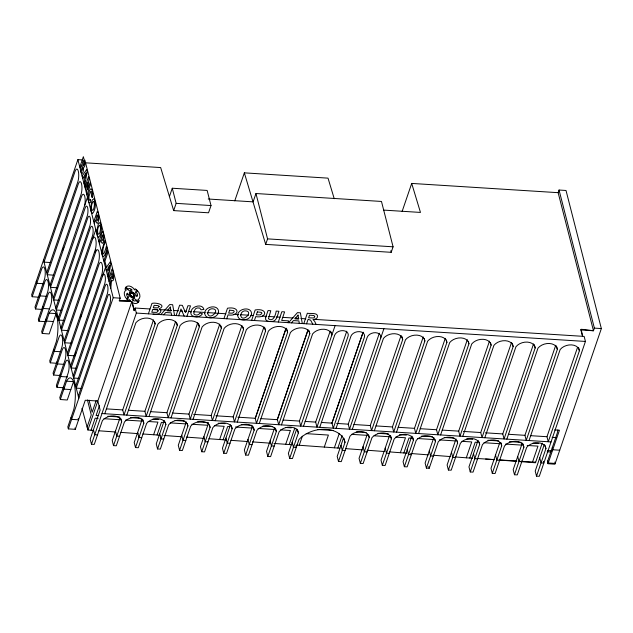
<?xml version="1.0" encoding="UTF-8"?>
<svg xmlns="http://www.w3.org/2000/svg" width="633" height="633" viewBox="0 0 633 633"><rect width="100%" height="100%" fill="white"/><g stroke="black" fill="none" stroke-linecap="round" stroke-linejoin="round"><path stroke-width="0.95" d="M110.189 285.91L110.854 279.62L110.522 277.056L109.034 281.4M110.807 288.308L111.503 280.292C115.206 283.916 113.133 269.468 112.088 268.993L108.528 279.398M86.412 192.962L87.71 182.185L85.392 188.966M84.64 186.023L87.18 171.654L86.642 169.541L82.092 176.077M108.251 278.33L110.799 263.961L110.253 261.84L105.711 268.384M84.086 183.847L84.672 180.619L83.659 176.654L82.638 178.205M107.697 276.154L108.283 272.926L107.27 268.962L106.249 270.505M87.496 197.195L53.18 297.921M84.862 160.078L120.191 298.167L119.281 300.81L128.966 300.754L129.393 299.583A6.457 4.463 50.2 0 0 138.231 302.305L139.228 300.509L137.899 299.591A6.457 4.463 50.2 0 0 137.345 290.555L135.114 288.767L134.687 289.938A6.457 4.463 50.2 0 0 125.848 287.216L124.97 289.123L126.299 290.041A6.457 4.463 50.2 0 0 126.861 299.077L128.966 300.754L130.509 300.849M82.25 159.912L77.891 159.635L31.65 294.78L32.188 296.735L39.135 297.241M32.188 296.735L41.675 269.009A7.691 2.287 -86.4 0 1 44.832 269.017A7.691 2.287 -86.4 0 1 44.381 279.596L34.997 307.013L35.535 308.975L42.482 309.474M79.798 167.096L83.358 156.691C83.952 159.508 86.618 166.344 83.334 167.99C84.134 170.791 81.625 177.446 80.66 170.467M46.731 272.72L77.851 181.75A7.691 2.287 -86.4 0 0 78.31 171.171A7.691 2.287 -86.4 0 0 75.145 171.171L44.025 262.133L78.832 398.212M35.535 308.975L44.896 281.614A7.691 2.287 -86.4 0 1 48.061 281.614A7.691 2.287 -86.4 0 1 47.602 292.193L38.344 319.254L38.882 321.208L44.967 321.651M49.952 285.317L81.079 194.355A7.691 2.287 -86.4 0 0 81.53 183.768A7.691 2.287 -86.4 0 0 78.373 183.768L47.246 274.738L53.346 275.126M62.794 250.114L63.751 247.329M38.882 321.208L48.116 294.21A7.691 2.287 -86.4 0 1 51.281 294.21A7.691 2.287 -86.4 0 1 50.822 304.797L41.691 331.494L42.229 333.449L49.184 333.947L56.139 313.596L49.168 313.153L42.229 333.449M84.917 187.107L88.478 176.702L88.976 178.648L87.631 189.655L90.013 182.708L90.487 184.567L86.927 194.964M55.759 308.002L87.243 215.972A5.855 1.741 -86.4 0 0 87.655 207.711A5.855 1.741 -86.4 0 0 85.178 207.909L53.694 299.931L58.924 300.264M58.331 318.075L89.823 226.052A5.855 1.741 -86.4 0 0 90.234 217.792A5.855 1.741 -86.4 0 0 87.758 217.989L56.274 310.012L61.504 310.344M93.763 221.7L97.324 211.295C99.982 212.997 98.384 230.721 95.623 219.778L94.277 223.694M60.91 328.155L92.402 236.133A5.855 1.741 -86.4 0 0 92.814 227.872A5.855 1.741 -86.4 0 0 90.337 228.07L58.853 320.092L64.083 320.425M56.345 363.255L50.26 362.82L59.075 337.049A7.691 2.287 -86.4 0 1 62.24 337.049A7.691 2.287 -86.4 0 1 61.781 347.636L53.069 373.098L53.607 375.053L60.562 375.551M95.805 229.676L61.433 330.173L68.404 330.616M64.139 340.76L95.259 249.79A7.691 2.287 -86.4 0 0 95.718 239.211A7.691 2.287 -86.4 0 0 92.553 239.203M95.077 252.638L96.034 249.861M98.883 241.703L102.443 231.298C105.094 232.999 103.503 250.723 100.734 239.78L99.397 243.705M53.607 375.053L62.303 349.645A7.691 2.287 -86.4 0 1 65.46 349.653A7.691 2.287 -86.4 0 1 65.009 360.232L56.424 385.331L56.954 387.285L63.909 387.784M67.359 353.356L98.487 262.386A7.691 2.287 -86.4 0 0 98.938 251.807A7.691 2.287 -86.4 0 0 95.773 251.807L64.653 342.769L71.624 343.213M80.518 317.22L81.467 314.435M88.778 293.087L89.728 290.302M56.954 387.285L65.523 362.25A7.691 2.287 -86.4 0 1 68.688 362.25A7.691 2.287 -86.4 0 1 68.229 372.829L59.779 397.54L60.309 399.51L67.256 400.016L73.547 381.636L66.576 381.193L60.309 399.51M103.82 260.986L107.349 250.676L107.855 252.67L104.928 261.239L106.202 266.208L105.6 267.965M70.58 365.953L101.707 274.991A7.691 2.287 -86.4 0 0 102.158 264.404A7.691 2.287 -86.4 0 0 99.001 264.404L67.873 355.374L73.974 355.754M74.852 355.809L75.802 353.024M105.482 267.482L71.102 367.971L76.332 368.303M73.159 376.034L104.643 284.011A5.855 1.741 -86.4 0 0 105.062 275.751A5.855 1.741 -86.4 0 0 102.586 275.948M75.738 386.114L107.222 294.092A5.855 1.741 -86.4 0 0 107.642 285.823A5.855 1.741 -86.4 0 0 105.165 286.029L73.681 378.051L78.903 378.384M78.318 396.195L109.802 304.172A5.855 1.741 -86.4 0 0 110.221 295.904A5.855 1.741 -86.4 0 0 107.745 296.102L76.253 388.132L81.483 388.464M314.696 319.38L584.148 336.4L585.438 341.44L539.292 476.309L536.507 476.127L545.915 448.631A10.626 7.477 -14.3 0 0 538.097 442.728A10.626 7.477 -14.3 0 0 526.664 447.412L517.256 474.916L514.471 474.734L523.879 447.238A10.729 7.549 -14.3 0 0 515.99 441.336A10.729 7.549 -14.3 0 0 504.493 446.012L495.085 473.516L492.292 473.334L501.7 445.838A10.626 7.477 -14.3 0 0 493.89 439.935A10.626 7.477 -14.3 0 0 482.457 444.619L473.049 472.123L470.256 471.941L479.664 444.445A10.626 7.477 -14.3 0 0 471.854 438.542A10.626 7.477 -14.3 0 0 460.42 443.227L451.194 470.2L448.401 470.026L457.627 443.053A10.729 7.549 -14.3 0 0 449.746 437.15A10.729 7.549 -14.3 0 0 438.242 441.826L429.198 468.27L426.405 468.096L435.457 441.652A10.626 7.477 -14.3 0 0 427.639 435.749A10.626 7.477 -14.3 0 0 416.205 440.433L407.161 466.877L404.368 466.703L413.42 440.259A10.626 7.477 -14.3 0 0 405.603 434.357A10.626 7.477 -14.3 0 0 394.169 439.041L385.125 465.484L382.332 465.31L391.384 438.867A10.729 7.549 -14.3 0 0 383.503 432.964A10.729 7.549 -14.3 0 0 371.998 437.64L363.128 463.554L360.343 463.38L369.205 437.466A10.626 7.477 -14.3 0 0 361.396 431.564A10.626 7.477 -14.3 0 0 349.962 436.248L341.274 461.631L338.489 461.457L345.001 442.42A26.167 18.404 -14.3 0 0 325.971 429.324A26.167 18.404 -14.3 0 0 298.974 439.508L292.462 458.545L289.677 458.371L298.357 432.988A10.626 7.477 -14.3 0 0 290.547 427.093A10.626 7.477 -14.3 0 0 279.113 431.769L270.608 456.63L267.814 456.448L276.32 431.595A10.729 7.549 -14.3 0 0 268.439 425.692A10.729 7.549 -14.3 0 0 256.935 430.369L248.429 455.23L245.644 455.048L254.149 430.195A10.626 7.477 -14.3 0 0 246.332 424.3A10.626 7.477 -14.3 0 0 234.898 428.976L226.535 453.426L223.75 453.244L232.113 428.802A10.626 7.477 -14.3 0 0 224.296 422.907A10.626 7.477 -14.3 0 0 212.862 427.584L204.538 451.915L201.753 451.74L210.077 427.41A10.729 7.549 -14.3 0 0 202.188 421.507A10.729 7.549 -14.3 0 0 190.691 426.183L182.367 450.514L179.574 450.332L187.898 426.009A10.626 7.477 -14.3 0 0 180.089 420.114A10.626 7.477 -14.3 0 0 168.655 424.79L160.331 449.121L157.538 448.947L165.862 424.616A10.626 7.477 -14.3 0 0 158.052 418.722A10.626 7.477 -14.3 0 0 146.619 423.398L138.295 447.729L135.502 447.555L143.826 423.224A10.729 7.549 -14.3 0 0 135.945 417.321A10.729 7.549 -14.3 0 0 124.44 421.997L116.298 445.798L113.513 445.624L121.655 421.823A10.626 7.477 -14.3 0 0 113.837 415.928A10.626 7.477 -14.3 0 0 102.404 420.605L94.262 444.406L91.476 444.231L90.187 439.191L100.141 410.105L97.814 401.029L85.265 400.238L75.311 429.324L68.34 428.881L113.212 297.724L77.891 159.635M87.101 427.061L91.255 414.931L87.417 399.921M96.129 400.681L92.157 412.289L89.039 400.096M92.988 430.369L87.908 429.997L131.838 301.601L134.156 310.668L135.058 308.026L149.863 308.959M169.422 196.562L172.279 188.23L207.141 190.438L211.011 205.559L208.534 212.799L173.664 210.599L160.663 167.563L84.925 162.776M91.033 430.226L95.164 418.152L98.107 418.342M99.428 405.69L96.066 415.509L98.028 415.628M91.476 444.231L136.348 313.066L135.058 308.026M173.664 210.599L176.148 203.351L172.279 188.23M104.762 413.729L135.881 322.767A10.626 7.477 -14.3 0 1 147.315 318.082A10.626 7.477 -14.3 0 1 155.132 323.977L124.005 414.947L122.715 409.907L153.518 319.871M148.391 313.826L151.952 303.429C155.251 302.218 167.444 304.837 159.168 308.864L161.035 310.684C160.679 314.395 155.86 314.664 153.059 314.126M120.056 417.677L112.223 440.584L113.513 445.624M126.798 415.121L157.918 324.159A10.729 7.549 -14.3 0 1 169.422 319.483A10.729 7.549 -14.3 0 1 177.303 325.378L146.183 416.348L144.894 411.308L175.697 321.271M176.085 315.574L179.637 305.177L182.336 305.351L185.572 312.647L187.946 305.699L190.517 305.866L186.957 316.263M142.235 419.078L134.212 442.514L135.502 447.555M178.656 315.74L180.975 308.959L184.179 316.089M148.969 416.522L180.096 325.56A10.626 7.477 -14.3 0 1 191.53 320.876A10.626 7.477 -14.3 0 1 199.34 326.77L168.22 417.74L166.93 412.7L197.733 322.664M153.605 434.744L157.926 422.116L148.122 421.499M234.764 200.851L244.346 172.849L328.029 178.142L334.24 198.722M157.079 434.998L161.415 422.338L164.351 422.52M164.271 420.47L156.248 443.907L157.538 448.947M171.005 417.915L202.133 326.952A10.626 7.477 -14.3 0 1 213.558 322.268A10.626 7.477 -14.3 0 1 221.376 328.163L190.256 419.133L188.966 414.093L219.77 324.056M244.346 172.849L265.678 244.385L391.194 252.314L393.077 246.807L381.477 201.452L255.954 193.524L253.105 201.856L208.202 199.015M186.308 421.863L178.284 445.3L179.574 450.332M223.947 318.605L227.5 308.2C240.777 306.079 239.329 316.975 228.054 314.854L226.717 318.779M193.041 419.307L224.169 328.337A10.729 7.549 -14.3 0 1 235.666 323.661A10.729 7.549 -14.3 0 1 243.555 329.564L212.427 420.534L211.137 415.493L241.941 325.457M265.678 244.385L267.561 238.878L255.954 193.524M208.479 423.263L200.463 446.7L201.753 451.74M215.22 420.708L246.34 329.746A10.626 7.477 -14.3 0 1 257.773 325.061A10.626 7.477 -14.3 0 1 265.583 330.956L234.463 421.926L233.173 416.886L263.977 326.85M251.625 320.353L255.178 309.948C268.455 307.828 267.015 318.723 255.732 316.603L254.395 320.527M219.651 439.516L224.169 426.302L214.365 425.685M223.125 439.769L227.658 426.523L229.621 426.65M230.515 424.656L222.46 448.204L223.75 453.244M237.256 422.1L268.376 331.138A10.626 7.477 -14.3 0 1 279.81 326.454A10.626 7.477 -14.3 0 1 287.619 332.349L256.5 423.319L255.21 418.278L286.013 328.242M278.314 322.039L281.843 311.721L284.605 311.895L281.677 320.456L288.561 320.891L287.968 322.648M252.551 426.049L244.354 450.008L245.644 455.048M286.156 328.25L255.352 418.286L237.889 417.187M259.293 423.493L290.412 332.523A10.729 7.549 -14.3 0 1 301.917 327.847A10.729 7.549 -14.3 0 1 309.798 333.749L278.678 424.719L277.389 419.679L307.875 330.568M303.785 323.645L307.337 313.248C309.869 313.968 319.159 312.037 317.307 317.426C316.437 318.937 314.593 319.475 312.947 319.538L314.593 321.208L316.112 324.428M306.546 323.819L308.034 319.475L308.595 319.515L310.637 320.203L312.797 324.215M277.246 419.671L308.049 329.635M274.73 427.449L266.525 451.408L267.814 456.448M281.463 424.893L312.591 333.931A10.626 7.477 -14.3 0 1 324.017 329.247A10.626 7.477 -14.3 0 1 331.834 335.142L330.972 331.787M285.697 444.287L290.42 430.487L280.609 429.87M289.17 444.54L294.812 428.066M296.766 428.842L288.387 453.331L289.677 458.371M335.094 325.623L300.707 426.112L299.425 421.072L330.228 331.035M303.5 426.286L334.62 335.324A7.066 4.969 -14.3 0 1 343.102 330.64A7.066 4.969 -14.3 0 1 348.079 336.17L316.959 427.14L315.669 422.1L346.789 331.13M299.251 445.268L302.36 436.184M319.744 427.315L350.872 336.345A7.098 4.993 -14.3 0 1 359.394 331.645A7.098 4.993 -14.3 0 1 364.402 337.199L333.274 428.169L331.985 423.129L363.113 332.159L331.914 423.121M402.129 211.43L411.703 183.428L558.148 192.677L593.469 330.766L580.92 329.975L581.141 329.326L584.235 329.516L593.469 330.766L594.379 328.123L559.05 190.035L566.021 190.478L601.35 328.567L554.935 464.218L547.988 463.696L547.45 461.766L557.127 433.47A7.691 2.287 -86.4 0 0 557.839 430.013M324.286 447.08L328.4 435.053L306.19 433.645M336.068 428.343L367.187 337.381A7.066 4.969 -14.3 0 1 375.662 332.697A7.066 4.969 -14.3 0 1 380.647 338.228M334.366 447.808L339.225 433.589M296.505 445.07L337.84 448.053L342.113 435.575M343.41 438.258L337.199 456.417L338.489 461.457M379.357 333.187L348.237 424.157L349.527 429.198L383.907 328.709M352.312 429.372L383.44 338.402A10.626 7.477 -14.3 0 1 394.873 333.726A10.626 7.477 -14.3 0 1 402.683 339.62L371.563 430.59L370.273 425.55L401.077 335.506M367.306 434.206L359.053 458.339L360.343 463.38M374.348 430.764L405.476 339.794A10.729 7.549 -14.3 0 1 416.973 335.118A10.729 7.549 -14.3 0 1 424.862 341.021L393.734 431.991L392.444 426.951L423.255 336.906M389.485 435.607L381.042 460.27L382.332 465.31M396.527 432.165L427.647 341.195A10.626 7.477 -14.3 0 1 439.08 336.519A10.626 7.477 -14.3 0 1 446.898 342.413L415.77 433.383L414.48 428.343L445.284 338.299M389.619 451.907L400.365 452.706L405.476 437.759L395.672 437.142M400.365 452.706L403.838 452.967L408.965 437.981L411.909 438.163M411.822 436.105L403.079 461.663L404.368 466.703M418.563 433.558L449.683 342.588A10.626 7.477 -14.3 0 1 461.117 337.911A10.626 7.477 -14.3 0 1 468.926 343.806L437.807 434.776L436.517 429.736L467.32 339.692M433.858 437.498L425.115 463.055L426.405 468.096M440.6 434.95L471.72 343.98A10.729 7.549 -14.3 0 1 483.224 339.304A10.729 7.549 -14.3 0 1 491.105 345.207L459.985 436.177L458.696 431.136L489.499 341.092M456.037 438.898L447.112 464.986L448.401 470.026M462.77 436.351L493.898 345.381A10.626 7.477 -14.3 0 1 505.324 340.704A10.626 7.477 -14.3 0 1 513.141 346.599L482.022 437.569L480.732 432.529L511.535 342.485M455.562 456.979L466.299 457.809L471.727 441.945L461.916 441.328M558.148 192.677L559.05 190.035M469.781 458.031L475.209 442.166L477.171 442.285M478.073 440.291L468.966 466.901L470.256 471.941M484.807 437.743L515.927 346.773A10.626 7.477 -14.3 0 1 527.36 342.097A10.626 7.477 -14.3 0 1 535.178 347.992L504.05 438.962L502.768 433.921L533.572 343.877M499.801 442.578L491.002 468.293L492.292 473.334M506.843 439.136L537.963 348.166A10.729 7.549 -14.3 0 1 549.468 343.49A10.729 7.549 -14.3 0 1 557.349 349.392L526.229 440.362L524.939 435.322L555.742 345.278M522.28 443.084L513.181 469.694L514.471 474.734M529.022 440.536L560.142 349.566A10.626 7.477 -14.3 0 1 571.575 344.89A10.626 7.477 -14.3 0 1 579.385 350.785L548.265 441.755L546.975 436.715L577.462 347.604M532.543 461.995L537.971 446.13L527.186 445.45M542.228 443.068L535.486 462.763L520.824 461.663M544.317 444.477L535.217 471.087L536.507 476.127M547.988 463.696L559.453 430.195L554.627 429.894M127.581 299.836L129.085 295.69L133.523 298.76L133.057 300.05L132.036 299.346A2.801 1.939 50.2 0 0 135.763 300.548L138.231 302.305M130.683 296.79L130.825 295.635L132.305 296.64L131.941 297.281L131.648 296.363L133.159 296.584L133.239 297.47L132.708 296.513L133.713 296.038L134.259 296.837L133.405 296.592L133.745 295.215L134.576 295.92L133.785 295.793L133.421 294.266L134.236 294.274L133.864 294.923L132.732 293.451L132.835 292.937L133.405 293.095L133.246 293.886L131.767 292.881L132.131 292.232L132.321 293.182L130.912 292.937L130.738 292.082L131.498 292.85L130.453 293.459L129.923 292.533L130.746 293.079L130.279 294.392L129.488 293.68L130.335 293.847L130.62 295.358L129.718 294.954L130.335 294.661L131.268 295.935L131.316 296.521L130.786 296.513M136.491 289.685L134.987 293.831L130.548 290.761L131.015 289.471L132.036 290.175A2.801 1.939 50.2 0 0 128.309 288.964L125.848 287.216M126.861 299.077L127.692 296.924A2.801 1.939 50.2 0 1 127.526 293.134L127.193 294.036L128.665 295.049L130.082 291.14L125.374 287.888M137.345 290.555L136.506 292.707A2.801 1.939 50.2 0 1 136.681 296.497L137.005 295.595L135.541 294.582L134.125 298.491L138.825 301.743M163.765 314.799L165.704 312.512L171.187 312.852L171.575 315.289M291.481 322.87L293.419 320.575L298.903 320.923L299.29 323.36M160.822 314.617L169.723 304.552L172.651 304.734L174.581 315.479M288.545 322.68L297.447 312.623L300.374 312.805L302.305 323.55M383.495 210.093L420.47 212.427L411.703 183.428M176.148 203.351L211.011 205.559M267.561 238.878L393.077 246.807M50.126 262.521L44.025 262.133L43.511 260.123M43.756 283.734L36.785 283.291L36.271 281.274M57.445 287.778L50.474 287.335L81.594 196.365A7.691 2.287 -86.4 0 1 84.569 195.747A7.691 2.287 -86.4 0 1 84.711 205.329M113.212 297.724L120.191 298.167M594.379 328.123L601.35 328.567M46.114 296.276L40.006 295.888L39.491 293.878M119.281 300.81L130.873 301.537M153.811 309.213L157.759 309.458M159.738 309.584L171.583 310.336M173.553 310.463L178.49 310.771M180.46 310.898L182.439 311.025M184.409 311.143L186.387 311.27M188.357 311.396L191.316 311.578M193.294 311.705L205.139 312.457M207.11 312.583L225.862 313.762M233.759 314.261L238.696 314.577M240.667 314.704L248.563 315.202M250.541 315.321L253.501 315.511M262.386 316.073L266.335 316.318M268.305 316.445L274.231 316.816M276.202 316.943L280.15 317.196M283.109 317.378L292.984 318.003M294.954 318.13L298.903 318.375M300.873 318.502L305.81 318.818M136.348 313.066L585.438 341.44M49.334 308.872L43.234 308.493L42.72 306.475M53.425 321.532L46.454 321.089L45.94 319.072M60.293 351.711L54.193 351.331L53.678 349.313M64.384 364.371L57.413 363.928L56.899 361.91M67.612 376.967L60.641 376.524L60.119 374.514M70.833 389.564L63.862 389.129L63.347 387.111M106.36 408.871L122.715 409.907M128.412 410.263L144.894 411.308M150.567 411.664L166.93 412.7M172.603 413.056L188.966 414.093M193.69 414.393L211.137 415.493M215.853 415.794L233.173 416.886M260.883 418.635L277.389 419.679M283.062 420.035L299.425 421.072M305.098 421.428L315.669 422.1M321.342 422.456L331.985 423.129M336.701 423.43L348.308 424.157M353.91 424.514L370.273 425.55M375.97 425.906L392.444 426.951M398.125 427.307L414.48 428.343M420.162 428.699L436.517 429.736M442.214 430.092L458.696 431.136M463.403 431.429L480.732 432.529M485.44 432.822L502.768 433.921M508.441 434.278L524.939 435.322M530.612 435.678L546.975 436.715M552.15 437.332L556.51 437.609M101.968 413.555L551.058 441.929M107.839 416.253L119.605 416.997M130.39 417.677L141.175 418.358M152.949 419.101L158.828 419.473M175.064 420.502L184.868 421.119M197.623 421.926L208.407 422.607M218.211 423.224L225.079 423.659M241.308 424.688L252.1 425.368M262.885 426.049L272.688 426.666M285.443 427.473L291.322 427.845M317.473 429.498L333.243 430.495M356.371 431.951L366.175 432.576M377.948 433.32L388.733 434.001M399.518 434.681L406.386 435.116M421.641 436.074L432.426 436.762M444.192 437.506L453.996 438.123M466.75 438.93L472.629 439.302M487.885 440.259L498.669 440.948M509.462 441.628L521.228 442.372M532.994 443.116L538.881 443.488M103.994 418.706L119.677 419.703M125.563 420.075L142.235 421.127M170.237 422.891L185.928 423.888M191.815 424.26L207.497 425.249M235.5 427.022L252.171 428.074M258.058 428.446L274.73 429.498M351.544 434.349L367.235 435.346M374.103 435.773L389.786 436.77M417.788 438.534L433.478 439.524M439.365 439.895L455.056 440.892M484.039 442.72L499.73 443.709M505.609 444.081L522.28 445.141M559.73 450.205L552.759 449.762L552.245 447.753M547.624 450.554L551.984 450.831M466.299 457.809L472.582 458.205M477.242 458.498L494.42 459.59M499.31 459.898L516.908 461.006M520.817 461.251L535.684 462.193M97.522 434.887L94.728 434.713L93.439 429.672M119.558 436.279L116.765 436.105L115.475 431.065M141.729 437.68L138.944 437.506L137.654 432.466M163.765 439.073L160.98 438.898L159.69 433.858M185.801 440.465L183.016 440.291L181.726 435.251M207.98 441.866L205.187 441.692L203.897 436.651M230.016 443.258L227.223 443.084L225.934 438.044M252.053 444.651L249.26 444.477L247.97 439.437M274.224 446.051L271.438 445.877L270.149 440.837M345.072 450.53L342.287 450.348L340.997 445.308M367.108 451.922L364.323 451.74L363.033 446.7M389.287 453.323L386.494 453.141L385.204 448.101M411.323 454.716L408.53 454.534L407.241 449.493M433.36 456.108L430.567 455.926L429.277 450.886M455.531 457.509L452.745 457.327L451.456 452.286M477.567 458.901L474.782 458.719L473.492 453.679M499.603 460.294L496.818 460.112L495.528 455.072M521.782 461.694L518.989 461.512L517.699 456.472M98.859 430.788L115.475 431.991M120.365 432.347L137.962 433.613M142.852 433.969L160.014 435.211M163.923 435.488L181.521 436.762M186.411 437.118L204.008 438.384M208.898 438.74L226.06 439.982M230.95 440.331L247.566 441.533M252.456 441.889L270.054 443.155M273.962 443.44L291.924 444.738M547.189 451.827L550.663 452.081M485.63 459.028L494.428 459.693M499.318 460.056L515.935 461.299M337.84 448.053L339.794 448.204M345.658 448.639L362.266 449.873M367.148 450.237L384.737 451.543M403.838 452.967L406.766 453.196M410.667 453.497L428.232 454.858M433.114 455.238L450.68 456.599M81.974 408.325L87.908 429.997M50.26 362.82L49.722 360.857L56.392 341.377A21.095 6.275 -86.4 0 0 56.764 315.63A21.095 6.275 -86.4 0 0 49.168 313.153M56.171 313.849L57.975 320.48M580.92 329.975L582.542 336.321M578.53 347.422L579.385 350.785M556.494 346.029L557.349 349.392M534.315 344.629L535.178 347.992M554.864 462.082L555.204 463.427L548.233 462.984L547.719 460.974M545.053 445.268L545.915 448.631M543.383 461.402L543.818 463.087L541.025 462.905L539.735 457.865M512.279 343.236L513.141 346.599M523.016 443.875L523.879 447.238M490.464 342.69L491.105 345.207M500.845 442.475L501.7 445.838M468.285 341.282L468.926 343.806M479.023 441.921L479.664 444.445M446.249 339.897L446.898 342.413M456.986 440.528L457.627 443.053M424.213 338.505L424.862 341.021M434.808 439.128L435.457 441.652M401.82 336.258L402.683 339.62M428.77 466.592L429.198 468.27M412.558 436.897L413.42 440.259M390.521 435.504L391.384 438.867M368.564 434.942L369.205 437.466M343.925 438.218L345.001 442.42M308.936 330.394L309.798 333.749M286.765 328.994L287.619 332.349M297.502 429.625L298.357 432.988M295.833 445.759L296.26 447.444L293.475 447.27L292.185 442.23M264.729 327.601L265.583 330.956M275.466 428.232L276.32 431.595M242.906 327.047L243.555 329.564M253.287 426.832L254.149 430.195M220.735 325.647L221.376 328.163M231.251 425.439L232.113 428.802M198.477 323.416L199.34 326.77M209.428 424.885L210.077 427.41M176.662 322.862L177.303 325.378M187.257 423.485L187.898 426.009M154.484 321.461L155.132 323.977M165.221 422.092L165.862 424.616M142.971 419.861L143.826 423.224M120.792 418.46L121.655 421.823M78.223 418.46L78.571 419.806L71.6 419.363L71.078 417.345M74.971 427.979L75.311 429.324M68.34 428.881L67.826 426.871L73.792 409.416A21.095 6.275 -86.4 0 0 74.164 383.669A21.095 6.275 -86.4 0 0 66.576 381.193M581.141 329.326L582.669 336.392M390.846 250.692L391.194 252.314M132.25 301.83L134.156 310.668M84.062 163.884L83.509 165.996L82.456 162.831L83.271 160.426L84.062 163.884M92.632 193.619L92.228 197.654L91.548 196.175L91.287 191.546A3.252 0.965 -86.4 0 0 90.63 191.562L89.079 196.08A3.205 0.957 -86.4 0 0 88.968 198.271L89.15 199.466A2.912 0.862 -86.4 0 0 89.854 200.265L90.472 199.45L90.741 202.038C88.786 205.147 87.932 199.308 88.161 197.915A6.346 1.891 -86.4 0 1 88.525 193.991L89.633 190.327L90.899 188.721L91.967 189.742L92.632 193.619M112.816 276.392L112.429 278.465A1.567 0.467 -86.4 0 1 111.978 278.544L111.092 275.395L111.994 272.752L112.816 276.392M204.688 313.153C205.092 320.615 218.314 318.375 218.591 311.555C218.258 304.03 204.926 306.269 204.688 313.153M237.691 315.242C238.087 322.695 251.317 320.456 251.594 313.644C251.261 306.111 237.929 308.35 237.691 315.242M90.741 206.556L91.152 211.485L92.537 213.55C95.725 209.776 96.24 203.051 93.834 198.699L92.268 200.004L90.741 206.556M96.841 230.404L97.253 235.334L98.637 237.407C101.826 233.624 102.34 226.899 99.935 222.547L98.368 223.853L96.841 230.404M190.921 312.306L190.897 313.359A6.346 4.463 -14.3 0 0 192.369 315.796C195.573 317.719 200.337 316.998 202.497 313.818L200.028 313.003L198.794 314.324A2.912 2.049 -14.3 0 1 196.238 315.02L194.948 314.72A3.205 2.255 -14.3 0 1 193.848 313.509L194.117 311.159L195.407 308.983A3.252 2.287 -14.3 0 1 197.29 307.978L199.727 308.034L201.041 309.782L203.945 309.458C202.338 303.088 191.111 306.261 190.921 312.306M94.452 204.594C93.106 217.048 89.142 206.129 93.399 201.413A3.561 1.06 -86.4 0 1 94.048 201.99L94.452 204.594M100.552 228.442C99.207 240.904 95.243 229.985 99.508 225.269A3.561 1.06 -86.4 0 1 100.149 225.839L100.552 228.442M101.866 250.462C101.636 260.772 105.608 256.246 106.89 248.263L106.376 246.261C101.786 263.391 101.794 247.21 105.379 242.36L104.864 240.366L101.866 250.462M82.701 168.655L81.91 170.76L80.905 167.341L81.863 164.564L82.701 168.655M207.64 312.916C208.827 321.786 221.811 308.983 212.055 308.754A3.561 2.508 -14.3 0 0 209.824 309.466L208.653 310.534L207.64 312.916M240.643 315.005C241.822 323.874 254.806 311.072 245.058 310.835A3.561 2.508 -14.3 0 0 242.827 311.547L241.656 312.615L240.643 315.005M159.136 306.412L157.823 307.86L153.305 307.741L154.128 305.335L158.076 305.62L159.136 306.412M314.728 316.342L314.443 317.252A1.567 1.1 -14.3 0 1 313.185 317.98L308.603 317.821L309.505 315.179L313.675 315.479L314.728 316.342M265.646 317.663C264.531 321.066 269.128 321.809 271.517 321.524C276.945 321.643 277.452 314.965 278.939 311.27L276.17 311.096C275.782 314.538 273.171 322.672 268.455 318.723L270.774 310.756L268.004 310.581L265.646 317.663M158.155 310.819L156.857 312.362L151.762 312.251L152.711 309.466L157.356 309.917L158.155 310.819M86.072 172.999L85.107 178.221L84.411 175.523L86.072 172.999M109.691 265.306L108.718 270.528L108.029 267.822L109.691 265.306M97.237 215.054L96.224 218.005L96.968 220.521L97.632 220.055A1.859 0.554 -86.4 0 0 97.886 218.14L97.237 215.054M102.348 235.057L101.343 238.008L102.079 240.524L102.752 240.057A1.859 0.554 -86.4 0 0 103.005 238.143L102.348 235.057M229.668 310.138L228.663 313.09L232.422 313.161L234.052 311.911A1.859 1.313 -14.3 0 0 233.537 310.621L229.668 310.138M257.346 311.887L256.341 314.838L260.1 314.91L261.73 313.659A1.859 1.313 -14.3 0 0 261.215 312.37L257.346 311.887M170.324 307.068L167.152 310.811L170.894 311.048L170.324 307.068M298.048 315.139L294.875 318.882L298.61 319.119L298.048 315.139"/></g></svg>
